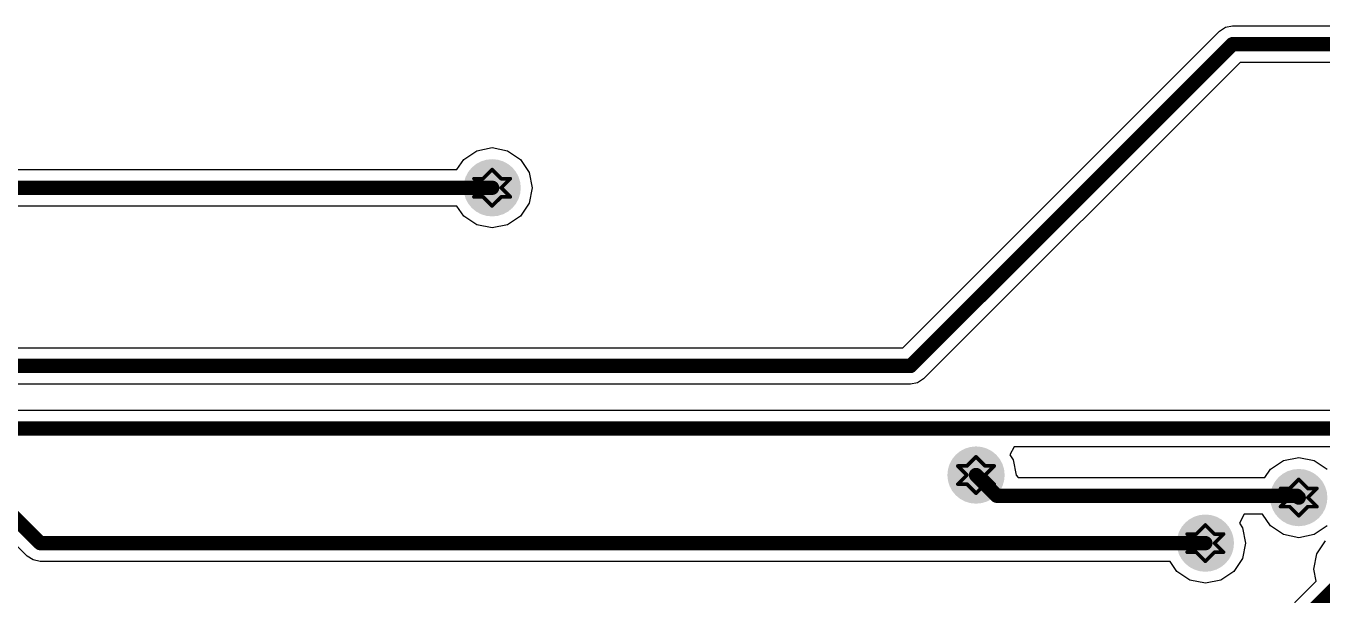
# Paper-space layout 'Лист1' of a CAD drawing. Header units: millimetres. Extents: x 0 to 594, y 0 to 420.
# Drawn here: x 434.93 to 471.09, y 304.62 to 320.51 of the extents above; entities that cross this region are included whole.
import ezdxf

# ---------------------------------------------------------------- set-up
doc = ezdxf.new("R2010")
doc.units = ezdxf.units.MM
doc.layers.add('BottomLayer', color=5, linetype='Continuous')
doc.layers.add('DrillDrawing', color=1, linetype='Continuous')

psp = doc.layouts.new('Лист1')

# ---------------------------------------------------------------- hatches: boundary and pattern name
at = {"layer": 'BottomLayer'}
h = psp.add_hatch(color=5, dxfattribs=at)
edge = h.paths.add_edge_path()
edge.add_arc((447.9348527451098, 315.9895529754717), 0.7991522388059702, 0, 360, ccw=False)
h = psp.add_hatch(color=5, dxfattribs=at)
edge = h.paths.add_edge_path()
edge.add_arc((461.4333602077845, 307.9716425277105), 0.7991522388059702, 0, 360, ccw=False)
h = psp.add_hatch(color=5, dxfattribs=at)
edge = h.paths.add_edge_path()
edge.add_arc((470.4354437898896, 307.3426932739792), 0.7991522388059702, 0, 360, ccw=False)
h = psp.add_hatch(color=5, dxfattribs=at)
edge = h.paths.add_edge_path()
edge.add_arc((467.8301303570211, 306.0712962590538), 0.7991522388059702, 0, 360, ccw=False)

# ---------------------------------------------------------------- linework, layer by layer
for p, q in [((459.3955575209491, 311.5256726769642), (468.2284885657225, 320.3586037217403)), ((468.2284885657225, 320.3586037217403), (468.3936981179666, 320.4689971545761)), ((468.3936981179666, 320.4689971545761), (468.5885840881181, 320.507762229203)), ((468.5885840881181, 320.507762229203), (481.2073034910952, 320.507762229203)), ((468.7995211030373, 319.4892541695015), (459.9665900582638, 310.6563231247254)), ((481.2073034910952, 319.4892541695015), (468.7995211030373, 319.4892541695015)), ((447.5061076702057, 317.0246296918896), (447.9348527448326, 317.109913870994)), ((447.9348527448326, 317.109913870994), (448.3635978194595, 317.0246296918896)), ((446.9535721478185, 316.4988070053224), (447.1426375209501, 316.7817681993523)), ((447.1426375209501, 316.7817681993523), (447.5061076702057, 317.0246296918896)), ((448.3635978194595, 317.0246296918896), (448.7270679687151, 316.7817681993523)), ((448.7270679687151, 316.7817681993523), (448.9699294612526, 316.4182980500985)), ((383.9797870731943, 316.4988070053224), (446.9535721478185, 316.4988070053224)), ((448.9699294612526, 316.4182980500985), (449.0552136403583, 315.9895529754717)), ((449.0552136403583, 315.9895529754717), (448.9699294612526, 315.5608079008448)), ((446.9535721478185, 315.4802989456209), (383.9797870731943, 315.4802989456209)), ((447.1426375209501, 315.1973377515911), (446.9535721478185, 315.4802989456209)), ((448.9699294612526, 315.5608079008448), (448.7270679687151, 315.1973377515911)), ((447.5061076702057, 314.9544762590538), (447.1426375209501, 315.1973377515911)), ((447.9348527448326, 314.8691920799493), (447.5061076702057, 314.9544762590538)), ((448.3635978194595, 314.9544762590538), (447.9348527448326, 314.8691920799493)), ((448.7270679687151, 315.1973377515911), (448.3635978194595, 314.9544762590538)), ((403.6079870731935, 311.5256726769642), (459.3955575209491, 311.5256726769642)), ((459.9665900582638, 310.6563231247254), (459.801380506027, 310.5459296918896)), ((459.6064945358755, 310.5071646172627), (403.8189240881127, 310.5071646172627)), ((459.801380506027, 310.5459296918896), (459.6064945358755, 310.5071646172627)), ((406.6192706552845, 309.7795950650239), (475.6473900582657, 309.7795950650239)), ((462.4965554313983, 308.7610870053224), (462.3769464761733, 308.5373111844269)), ((462.3769464761733, 308.5373111844269), (462.4684369239346, 308.4003876023373)), ((475.4364479687081, 308.7610870053224), (462.4965554313983, 308.7610870053224)), ((470.0066987149783, 308.377769990397), (470.4354437896052, 308.4630541695015)), ((470.4354437896052, 308.4630541695015), (470.8641888642321, 308.377769990397)), ((462.4684369239346, 308.4003876023373), (462.5537211030403, 307.9716476023373)), ((469.4875948343849, 307.9019831247254), (469.6432285657299, 308.1349084978597)), ((469.6432285657299, 308.1349084978597), (470.0066987149783, 308.377769990397)), ((470.8641888642321, 308.377769990397), (471.2276590134877, 308.1349084978597)), ((462.5537211030403, 307.9716476023373), (462.6108918493135, 307.9019831247254)), ((462.6108918493135, 307.9019831247254), (469.4875948343849, 307.9019831247254)), ((468.9141670731858, 306.8834750650239), (468.7785425955751, 306.6297437217403)), ((468.7785425955751, 306.6297437217403), (468.8652070731857, 306.5000413336806)), ((469.4207264761806, 306.8834750650239), (468.9141670731858, 306.8834750650239)), ((469.6432285657299, 306.5504780500985), (469.4207264761806, 306.8834750650239)), ((434.9689781179638, 305.7112007366657), (434.1262703567716, 306.5539034232328)), ((468.8652070731857, 306.5000413336806), (468.9504912522987, 306.0712962590538)), ((470.0066987149783, 306.3076165575612), (469.6432285657299, 306.5504780500985)), ((470.4354437896052, 306.2223323784568), (470.0066987149783, 306.3076165575612)), ((470.8641888642321, 306.3076165575612), (470.4354437896052, 306.2223323784568)), ((471.2276590134877, 306.5504780500985), (470.8641888642321, 306.3076165575612)), ((468.9504912522987, 306.0712962590538), (468.8652070731857, 305.6425511844269)), ((470.9431145358774, 305.7735679008448), (471.1859760284149, 306.1370380500985)), ((435.1341876702006, 305.6008073038299), (434.9689781179638, 305.7112007366657)), ((435.3290736403594, 305.562042229203), (435.1341876702006, 305.6008073038299)), ((466.8488497597589, 305.562042229203), (435.3290736403594, 305.562042229203)), ((467.0379151328978, 305.2790810351732), (466.8488497597589, 305.562042229203)), ((468.8652070731857, 305.6425511844269), (468.6223455806555, 305.2790810351732)), ((470.8578303567717, 305.3448228262179), (470.9431145358774, 305.7735679008448)), ((467.4013852821461, 305.0362195426358), (467.0379151328978, 305.2790810351732)), ((468.6223455806555, 305.2790810351732), (468.2588754313999, 305.0362195426358)), ((470.924221700059, 305.0110493933821), (470.8578303567717, 305.3448228262179)), ((467.830130356773, 304.9509353635314), (467.4013852821461, 305.0362195426358)), ((468.2588754313999, 305.0362195426358), (467.830130356773, 304.9509353635314)), ((468.8627255806584, 302.9495532739791), (470.924221700059, 305.0110493933821))]:
    psp.add_line(p, q, dxfattribs=at)
at = {"layer": 'BottomLayer', "const_width": 0.3995761194029852}
for points in [[(468.5885840881181, 319.9985081993523), (459.6064945358755, 311.0164186471134)], [(482.1885840881166, 319.9985081993523), (468.5885840881181, 319.9985081993523)], [(447.9348527448326, 315.9895529754717), (382.9985064761729, 315.9895529754717)], [(459.6064945358755, 311.0164186471134), (403.6079870731935, 311.0164186471134)], [(475.6473900582657, 309.2703410351732), (406.6192706552845, 309.2703410351732)], [(435.3290736403594, 306.0712962590538), (433.474804983636, 307.9255649157702)], [(462.0122736403516, 307.3927290948747), (461.4333602075219, 307.9716425277105)], [(470.3854079687096, 307.3927290948747), (462.0122736403516, 307.3927290948747)], [(470.4354437896052, 307.3426932739791), (470.3854079687096, 307.3927290948747)], [(467.830130356773, 306.0712962590538), (435.3290736403594, 306.0712962590538)], [(471.9781861776662, 305.3448228262179), (469.0736625955776, 302.4402992441284)]]:
    psp.add_lwpolyline(points, dxfattribs=at)
at = {"layer": 'BottomLayer', "const_width": 0.1997880597014926}
for points in [[(468.6884781179631, 319.9985081993523, -1), (468.4886900582658, 319.9985081993523, -1)], [(468.6884781179631, 319.9985081993523, -1), (468.4886900582658, 319.9985081993523, -1)], [(448.0347467746849, 315.9895529754717, -1), (447.8349587149803, 315.9895529754717, -1)], [(459.7063885657278, 311.0164186471134, -1), (459.5066005060232, 311.0164186471134, -1)], [(459.7063885657278, 311.0164186471134, -1), (459.5066005060232, 311.0164186471134, -1)], [(461.5332542373669, 307.9716425277105, -1), (461.3334661776696, 307.9716425277105, -1)], [(462.1121676702039, 307.3927290948747, -1), (461.9123796105066, 307.3927290948747, -1)], [(462.1121676702039, 307.3927290948747, -1), (461.9123796105066, 307.3927290948747, -1)], [(470.4853019985692, 307.3927290948747, -1), (470.2855139388646, 307.3927290948747, -1)], [(470.4853019985692, 307.3927290948747, -1), (470.2855139388646, 307.3927290948747, -1)], [(470.5353378194648, 307.3426932739791, -1), (470.3355497597602, 307.3426932739791, -1)], [(435.4289676702044, 306.0712962590538, -1), (435.2291796105071, 306.0712962590538, -1)], [(435.4289676702044, 306.0712962590538, -1), (435.2291796105071, 306.0712962590538, -1)], [(467.930024386618, 306.0712962590538, -1), (467.7302363269207, 306.0712962590538, -1)]]:
    psp.add_lwpolyline(points, format="xyb", close=True, dxfattribs=at)
at = {"layer": 'DrillDrawing', "const_width": 0.1014925373134329}
for points in [[(447.9348527448326, 316.4970156620388), (447.6811214015486, 316.2432843187552)], [(448.1885840881166, 316.2432843187552), (447.9348527448326, 316.4970156620388)], [(447.6811214015486, 316.2432843187552), (447.4273900582646, 316.2432843187552)], [(447.6811214015486, 315.9895529754717), (447.4273900582646, 316.2432843187552)], [(447.6811214015486, 315.9895529754717), (447.4273900582646, 315.7358216321881)], [(448.4423154313934, 316.2432843187552), (448.1885840881166, 315.9895529754717)], [(448.4423154313934, 316.2432843187552), (448.1885840881166, 316.2432843187552)], [(448.4423154313934, 315.7358216321881), (448.1885840881166, 315.9895529754717)], [(447.6811214015486, 315.7358216321881), (447.4273900582646, 315.7358216321881)], [(447.9348527448326, 315.4820902889045), (447.6811214015486, 315.7358216321881)], [(448.1885840881166, 315.7358216321881), (447.9348527448326, 315.4820902889045)], [(448.4423154313934, 315.7358216321881), (448.1885840881166, 315.7358216321881)], [(461.4333602075219, 308.4791052142776), (461.1796288642379, 308.225373870994)], [(461.6870915508059, 308.225373870994), (461.4333602075219, 308.4791052142776)], [(461.1796288642379, 308.225373870994), (460.9258975209539, 308.225373870994)], [(461.1796288642379, 307.9716425277105), (460.9258975209539, 308.225373870994)], [(461.9408228940899, 308.225373870994), (461.6870915508059, 307.9716425277105)], [(461.9408228940899, 308.225373870994), (461.6870915508059, 308.225373870994)], [(461.1796288642379, 307.9716425277105), (460.9258975209539, 307.7179111844269)], [(461.1796288642379, 307.7179111844269), (460.9258975209539, 307.7179111844269)], [(461.4333602075219, 307.4641798411433), (461.1796288642379, 307.7179111844269)], [(461.6870915508059, 307.7179111844269), (461.4333602075219, 307.4641798411433)], [(461.9408228940899, 307.7179111844269), (461.6870915508059, 307.9716425277105)], [(461.9408228940899, 307.7179111844269), (461.6870915508059, 307.7179111844269)], [(470.4354437896052, 307.8501559605463), (470.1817124463212, 307.5964246172627)], [(470.6891751328892, 307.5964246172627), (470.4354437896052, 307.8501559605463)], [(470.1817124463212, 307.5964246172627), (469.9279811030372, 307.5964246172627)], [(470.1817124463212, 307.3426932739791), (469.9279811030372, 307.5964246172627)], [(470.1817124463212, 307.3426932739791), (469.9279811030372, 307.0889619306956)], [(470.9429064761732, 307.5964246172627), (470.6891751328892, 307.3426932739791)], [(470.9429064761732, 307.5964246172627), (470.6891751328892, 307.5964246172627)], [(470.9429064761732, 307.0889619306956), (470.6891751328892, 307.3426932739791)], [(470.1817124463212, 307.0889619306956), (469.9279811030372, 307.0889619306956)], [(470.4354437896052, 306.835230587412), (470.1817124463212, 307.0889619306956)], [(470.6891751328892, 307.0889619306956), (470.4354437896052, 306.835230587412)], [(470.9429064761732, 307.0889619306956), (470.6891751328892, 307.0889619306956)], [(467.830130356773, 306.5787589456209), (467.576399013489, 306.3250276023373)], [(468.083861700057, 306.3250276023373), (467.830130356773, 306.5787589456209)], [(467.576399013489, 306.3250276023373), (467.322667670205, 306.3250276023373)], [(467.576399013489, 306.0712962590538), (467.322667670205, 306.3250276023373)], [(468.337593043341, 306.3250276023373), (468.083861700057, 306.0712962590538)], [(468.337593043341, 306.3250276023373), (468.083861700057, 306.3250276023373)], [(467.576399013489, 306.0712962590538), (467.322667670205, 305.8175649157702)], [(468.337593043341, 305.8175649157702), (468.083861700057, 306.0712962590538)], [(467.576399013489, 305.8175649157702), (467.322667670205, 305.8175649157702)], [(467.830130356773, 305.5638335724866), (467.576399013489, 305.8175649157702)], [(468.083861700057, 305.8175649157702), (467.830130356773, 305.5638335724866)], [(468.337593043341, 305.8175649157702), (468.083861700057, 305.8175649157702)]]:
    psp.add_lwpolyline(points, dxfattribs=at)
at = {"layer": 'DrillDrawing', "const_width": 0.05074626865671643}
for points in [[(447.9602258791654, 316.4970156620388, -1), (447.9094796104998, 316.4970156620388, -1)], [(447.9602258791654, 316.4970156620388, -1), (447.9094796104998, 316.4970156620388, -1)], [(447.4527631925901, 316.2432843187552, -1), (447.4020169239318, 316.2432843187552, -1)], [(447.4527631925901, 316.2432843187552, -1), (447.4020169239318, 316.2432843187552, -1)], [(447.7064945358741, 316.2432843187552, -1), (447.6557482672158, 316.2432843187552, -1)], [(447.7064945358741, 316.2432843187552, -1), (447.6557482672158, 316.2432843187552, -1)], [(447.7064945358741, 315.9895529754717, -1), (447.6557482672158, 315.9895529754717, -1)], [(447.7064945358741, 315.9895529754717, -1), (447.6557482672158, 315.9895529754717, -1)], [(448.2139572224494, 316.2432843187552, -1), (448.1632109537838, 316.2432843187552, -1)], [(448.2139572224494, 316.2432843187552, -1), (448.1632109537838, 316.2432843187552, -1)], [(448.2139572224494, 315.9895529754717, -1), (448.1632109537838, 315.9895529754717, -1)], [(448.2139572224494, 315.9895529754717, -1), (448.1632109537838, 315.9895529754717, -1)], [(448.4676885657334, 316.2432843187552, -1), (448.4169422970679, 316.2432843187552, -1)], [(448.4676885657334, 316.2432843187552, -1), (448.4169422970679, 316.2432843187552, -1)], [(447.4527631925901, 315.7358216321881, -1), (447.4020169239318, 315.7358216321881, -1)], [(447.4527631925901, 315.7358216321881, -1), (447.4020169239318, 315.7358216321881, -1)], [(447.7064945358741, 315.7358216321881, -1), (447.6557482672158, 315.7358216321881, -1)], [(447.7064945358741, 315.7358216321881, -1), (447.6557482672158, 315.7358216321881, -1)], [(448.2139572224494, 315.7358216321881, -1), (448.1632109537838, 315.7358216321881, -1)], [(448.2139572224494, 315.7358216321881, -1), (448.1632109537838, 315.7358216321881, -1)], [(448.4676885657334, 315.7358216321881, -1), (448.4169422970679, 315.7358216321881, -1)], [(448.4676885657334, 315.7358216321881, -1), (448.4169422970679, 315.7358216321881, -1)], [(447.9602258791654, 315.4820902889045, -1), (447.9094796104998, 315.4820902889045, -1)], [(447.9602258791654, 315.4820902889045, -1), (447.9094796104998, 315.4820902889045, -1)], [(461.4587333418474, 308.4791052142776, -1), (461.4079870731891, 308.4791052142776, -1)], [(461.4587333418474, 308.4791052142776, -1), (461.4079870731891, 308.4791052142776, -1)], [(460.9512706552794, 308.225373870994, -1), (460.9005243866284, 308.225373870994, -1)], [(460.9512706552794, 308.225373870994, -1), (460.9005243866284, 308.225373870994, -1)], [(461.2050019985634, 308.225373870994, -1), (461.1542557299124, 308.225373870994, -1)], [(461.2050019985634, 308.225373870994, -1), (461.1542557299124, 308.225373870994, -1)], [(461.7124646851314, 308.225373870994, -1), (461.6617184164731, 308.225373870994, -1)], [(461.7124646851314, 308.225373870994, -1), (461.6617184164731, 308.225373870994, -1)], [(461.9661960284154, 308.225373870994, -1), (461.9154497597572, 308.225373870994, -1)], [(461.9661960284154, 308.225373870994, -1), (461.9154497597572, 308.225373870994, -1)], [(460.9512706552794, 307.7179111844269, -1), (460.9005243866284, 307.7179111844269, -1)], [(460.9512706552794, 307.7179111844269, -1), (460.9005243866284, 307.7179111844269, -1)], [(461.2050019985634, 307.9716425277105, -1), (461.1542557299124, 307.9716425277105, -1)], [(461.2050019985634, 307.9716425277105, -1), (461.1542557299124, 307.9716425277105, -1)], [(461.2050019985634, 307.7179111844269, -1), (461.1542557299124, 307.7179111844269, -1)], [(461.2050019985634, 307.7179111844269, -1), (461.1542557299124, 307.7179111844269, -1)], [(461.7124646851314, 307.9716425277105, -1), (461.6617184164731, 307.9716425277105, -1)], [(461.7124646851314, 307.9716425277105, -1), (461.6617184164731, 307.9716425277105, -1)], [(461.7124646851314, 307.7179111844269, -1), (461.6617184164731, 307.7179111844269, -1)], [(461.7124646851314, 307.7179111844269, -1), (461.6617184164731, 307.7179111844269, -1)], [(461.9661960284154, 307.7179111844269, -1), (461.9154497597572, 307.7179111844269, -1)], [(461.9661960284154, 307.7179111844269, -1), (461.9154497597572, 307.7179111844269, -1)], [(470.460816923938, 307.8501559605463, -1), (470.4100706552797, 307.8501559605463, -1)], [(470.460816923938, 307.8501559605463, -1), (470.4100706552797, 307.8501559605463, -1)], [(461.4587333418474, 307.4641798411433, -1), (461.4079870731891, 307.4641798411433, -1)], [(461.4587333418474, 307.4641798411433, -1), (461.4079870731891, 307.4641798411433, -1)], [(469.9533542373699, 307.5964246172627, -1), (469.9026079687117, 307.5964246172627, -1)], [(469.9533542373699, 307.5964246172627, -1), (469.9026079687117, 307.5964246172627, -1)], [(470.2070855806539, 307.5964246172627, -1), (470.1563393119957, 307.5964246172627, -1)], [(470.2070855806539, 307.5964246172627, -1), (470.1563393119957, 307.5964246172627, -1)], [(470.2070855806539, 307.3426932739791, -1), (470.1563393119957, 307.3426932739791, -1)], [(470.2070855806539, 307.3426932739791, -1), (470.1563393119957, 307.3426932739791, -1)], [(470.7145482672147, 307.5964246172627, -1), (470.6638019985637, 307.5964246172627, -1)], [(470.7145482672147, 307.5964246172627, -1), (470.6638019985637, 307.5964246172627, -1)], [(470.7145482672147, 307.3426932739791, -1), (470.6638019985637, 307.3426932739791, -1)], [(470.7145482672147, 307.3426932739791, -1), (470.6638019985637, 307.3426932739791, -1)], [(470.9682796104987, 307.5964246172627, -1), (470.9175333418477, 307.5964246172627, -1)], [(470.9682796104987, 307.5964246172627, -1), (470.9175333418477, 307.5964246172627, -1)], [(469.9533542373699, 307.0889619306956, -1), (469.9026079687117, 307.0889619306956, -1)], [(469.9533542373699, 307.0889619306956, -1), (469.9026079687117, 307.0889619306956, -1)], [(470.2070855806539, 307.0889619306956, -1), (470.1563393119957, 307.0889619306956, -1)], [(470.2070855806539, 307.0889619306956, -1), (470.1563393119957, 307.0889619306956, -1)], [(470.7145482672147, 307.0889619306956, -1), (470.6638019985637, 307.0889619306956, -1)], [(470.7145482672147, 307.0889619306956, -1), (470.6638019985637, 307.0889619306956, -1)], [(470.9682796104987, 307.0889619306956, -1), (470.9175333418477, 307.0889619306956, -1)], [(470.9682796104987, 307.0889619306956, -1), (470.9175333418477, 307.0889619306956, -1)], [(467.8555034910985, 306.5787589456209, -1), (467.8047572224475, 306.5787589456209, -1)], [(467.8555034910985, 306.5787589456209, -1), (467.8047572224475, 306.5787589456209, -1)], [(470.460816923938, 306.835230587412, -1), (470.4100706552797, 306.835230587412, -1)], [(470.460816923938, 306.835230587412, -1), (470.4100706552797, 306.835230587412, -1)], [(467.3480408045305, 306.3250276023373, -1), (467.2972945358795, 306.3250276023373, -1)], [(467.3480408045305, 306.3250276023373, -1), (467.2972945358795, 306.3250276023373, -1)], [(467.6017721478145, 306.3250276023373, -1), (467.5510258791635, 306.3250276023373, -1)], [(467.6017721478145, 306.3250276023373, -1), (467.5510258791635, 306.3250276023373, -1)], [(468.1092348343825, 306.3250276023373, -1), (468.0584885657242, 306.3250276023373, -1)], [(468.1092348343825, 306.3250276023373, -1), (468.0584885657242, 306.3250276023373, -1)], [(468.3629661776665, 306.3250276023373, -1), (468.3122199090083, 306.3250276023373, -1)], [(468.3629661776665, 306.3250276023373, -1), (468.3122199090083, 306.3250276023373, -1)], [(467.6017721478145, 306.0712962590538, -1), (467.5510258791635, 306.0712962590538, -1)], [(467.6017721478145, 306.0712962590538, -1), (467.5510258791635, 306.0712962590538, -1)], [(468.1092348343825, 306.0712962590538, -1), (468.0584885657242, 306.0712962590538, -1)], [(468.1092348343825, 306.0712962590538, -1), (468.0584885657242, 306.0712962590538, -1)], [(467.3480408045305, 305.8175649157702, -1), (467.2972945358795, 305.8175649157702, -1)], [(467.3480408045305, 305.8175649157702, -1), (467.2972945358795, 305.8175649157702, -1)], [(467.6017721478145, 305.8175649157702, -1), (467.5510258791635, 305.8175649157702, -1)], [(467.6017721478145, 305.8175649157702, -1), (467.5510258791635, 305.8175649157702, -1)], [(467.8555034910985, 305.5638335724866, -1), (467.8047572224475, 305.5638335724866, -1)], [(467.8555034910985, 305.5638335724866, -1), (467.8047572224475, 305.5638335724866, -1)], [(468.1092348343825, 305.8175649157702, -1), (468.0584885657242, 305.8175649157702, -1)], [(468.1092348343825, 305.8175649157702, -1), (468.0584885657242, 305.8175649157702, -1)], [(468.3629661776665, 305.8175649157702, -1), (468.3122199090083, 305.8175649157702, -1)], [(468.3629661776665, 305.8175649157702, -1), (468.3122199090083, 305.8175649157702, -1)]]:
    psp.add_lwpolyline(points, format="xyb", close=True, dxfattribs=at)

doc.saveas('drawing.dxf')
